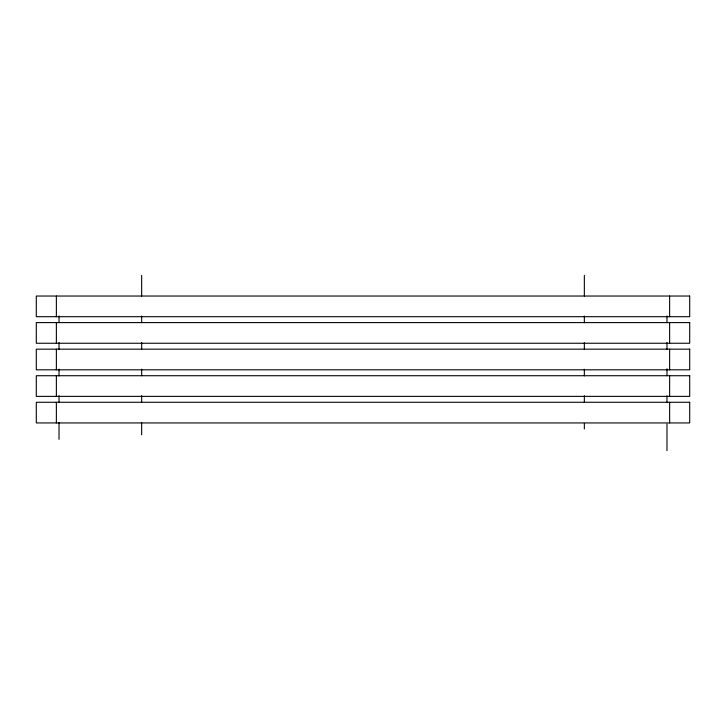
<?xml version="1.0" encoding="UTF-8"?>
<svg xmlns="http://www.w3.org/2000/svg" width="726" height="726" viewBox="0 0 726 726"><rect width="100%" height="100%" fill="white"/><g stroke="black" fill="none" stroke-linecap="round" stroke-linejoin="round"><path stroke-width="1.09" d="M669.635 296.036L669.635 316.699M669.635 322.598L669.635 343.253M669.635 349.161L669.635 369.815M669.635 375.723L669.635 396.378M669.635 402.277L669.635 422.94M666.976 315.955L666.976 322.598M666.976 342.518L666.976 349.161M666.976 368.763L666.976 375.723M666.976 395.788L666.976 402.277M666.976 424.057L666.976 450.619M584.348 275.381L584.348 296.036M584.348 316.073L584.348 322.716M584.348 342.717L584.348 349.279M584.348 369.28L584.348 375.841M584.348 395.761L584.348 402.395M584.348 423.43L584.348 428.957M141.661 275.381L141.661 296.036M141.661 316.073L141.661 322.598M141.661 342.509L141.661 349.161M141.661 369.198L141.661 375.723M141.661 395.634L141.661 402.277M141.661 422.632L141.661 434.801M59.024 315.955L59.024 322.598M59.024 342.518L59.024 349.397M59.024 369.135L59.024 375.959M59.024 395.697L59.024 402.513M59.024 422.441L59.024 439.33M56.365 296.036L56.365 316.699M56.365 322.598L56.365 343.253M56.365 349.161L56.365 369.815M56.365 375.723L56.365 396.378M56.365 402.277L56.365 422.94M689.7 296.036L36.3 296.036L36.3 316.699L689.7 316.699L689.7 296.036M689.7 322.598L36.3 322.598L36.3 343.253L689.7 343.253L689.7 322.598M689.7 349.161L36.3 349.161L36.3 369.815L689.7 369.815L689.7 349.161M689.7 375.723L36.3 375.723L36.3 396.378L689.7 396.378L689.7 375.723M689.7 402.277L36.3 402.277L36.3 422.94L689.7 422.94L689.7 402.277"/></g></svg>
